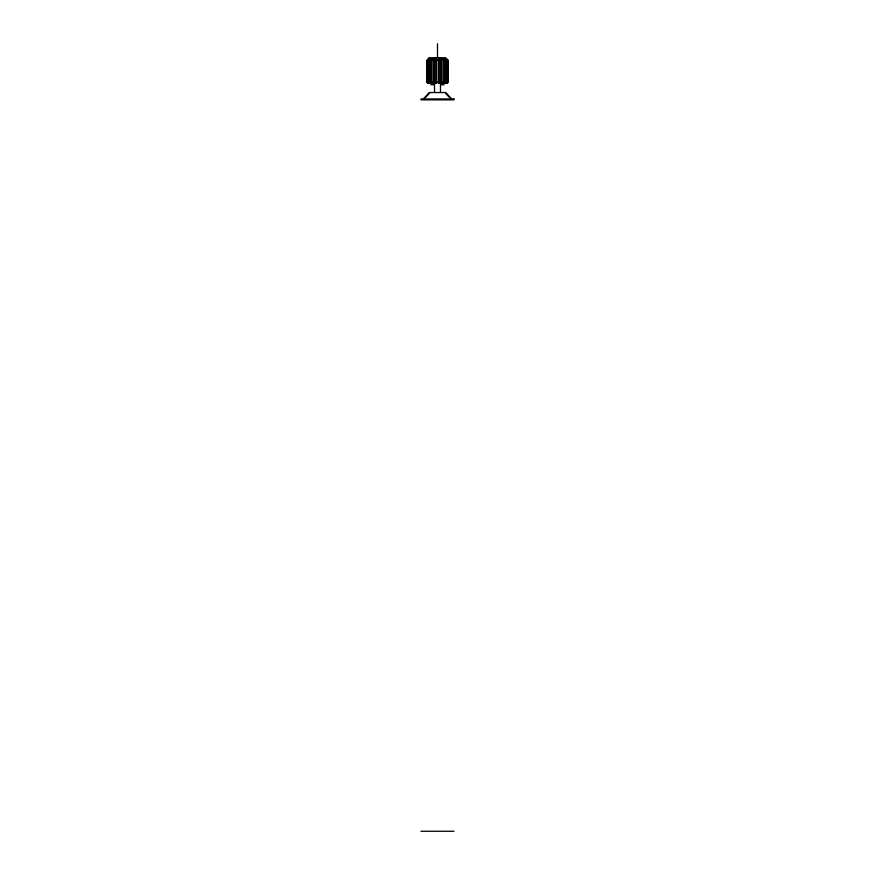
<?xml version="1.0" encoding="UTF-8"?>
<svg xmlns="http://www.w3.org/2000/svg" width="875" height="875" viewBox="0 0 875 875"><rect width="100%" height="100%" fill="white"/><g stroke="black" fill="none" stroke-linecap="round" stroke-linejoin="round"><path stroke-width="1.31" d="M434.175 83.387L434.175 59.128M435.947 83.387L435.947 59.128M439.053 83.387L439.053 59.128M440.825 83.387L440.825 59.128M431.987 83.387L431.987 59.128M433.573 83.387L433.573 59.128M441.427 83.387L441.427 59.128M443.013 83.387L443.013 59.128M430.183 83.387L429.406 82.294L429.406 60.211L430.183 59.128M431.473 83.387L430.697 82.294L430.697 60.211L431.473 59.128M443.527 83.387L444.303 82.294L444.303 60.211L443.527 59.128M444.817 83.387L445.594 82.294L445.594 60.211L444.817 59.128M428.87 83.387L427.919 82.294L427.919 60.211L428.87 59.128M429.778 83.387L428.837 82.294L428.837 60.211L429.778 59.128M445.222 83.387L446.163 82.294L446.163 60.211L445.222 59.128M446.13 83.387L447.081 82.294L447.081 60.211L446.13 59.128M423.413 98.952L429.188 92.542L445.812 92.542L451.587 98.952M425.884 97.125L429.188 93.461M428.148 83.387L427.088 82.294L427.088 60.211L428.148 59.128M428.619 83.387L427.569 82.294L427.569 60.211L428.619 59.128M446.381 83.387L447.431 82.294L447.431 60.211L446.381 59.128M446.852 83.387L447.912 82.294L447.912 60.211L446.852 59.128M429.034 57.75L445.966 57.75M435.312 59.128L428.061 59.128L426.967 60.211L426.967 82.294L428.061 83.387L435.312 83.387M439.688 59.128L446.939 59.128L448.033 60.211L448.033 82.294L446.939 83.387L439.688 83.387M427.919 60.211L428.837 60.211M429.406 60.211L430.697 60.211M431.441 60.211L433.027 60.211M433.891 60.211L435.662 60.211M436.581 60.211L438.419 60.211M439.338 60.211L441.109 60.211M441.973 60.211L443.559 60.211M444.303 60.211L445.594 60.211M446.163 60.211L447.081 60.211M427.919 82.294L428.837 82.294M429.406 82.294L430.697 82.294M431.441 82.294L433.027 82.294M433.891 82.294L435.662 82.294M436.581 82.294L438.419 82.294M439.338 82.294L441.109 82.294M441.973 82.294L443.559 82.294M444.303 82.294L445.594 82.294M446.163 82.294L447.081 82.294M430.861 84.766L434.186 84.766M440.814 84.766L444.139 84.766M420.984 831.25L454.016 831.25M445.812 93.461L449.116 97.125M440.88 59.128L440.88 83.387M440.475 57.75L440.475 92.542M438.419 59.128L438.419 83.387M437.5 43.75L437.5 57.881M436.581 59.128L436.581 83.387M434.525 57.75L434.525 92.542M434.12 59.128L434.12 83.387M429.155 57.75L429.155 60.452M453.983 98.952L421.017 98.952L421.017 99.87L453.983 99.87L453.983 98.952"/></g></svg>
